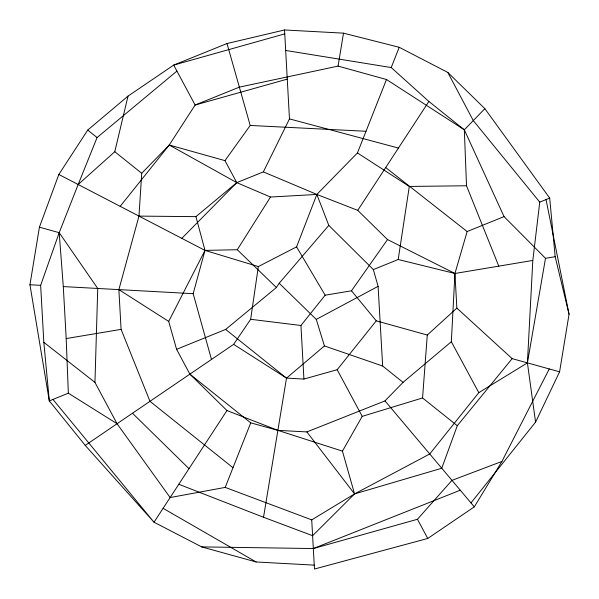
<?xml version="1.0" encoding="UTF-8"?>
<svg xmlns="http://www.w3.org/2000/svg" width="599" height="599" viewBox="0 0 599 599"><rect width="100%" height="100%" fill="white"/><g stroke="black" fill="none" stroke-linecap="round" stroke-linejoin="round"><path stroke-width="0.9" d="M285.678 50.458L391.214 67.552L428.877 101.456L464.315 129.803L504.051 216.598L545.502 258.319L527.412 362.882L478.811 392.652L429.745 453.982L354.556 493.913L311.727 519.872L225.202 487.406L170.123 497.544L117.067 423.733L94.949 382.402L97.742 288.463L59.196 232.674L39.414 227.178L58.837 174.474L87.724 130.08L128.021 96.102L173.703 65.089L227.014 43.532L284.54 29.965L343.504 33.155L399.219 47.291L447.82 72.449L484.853 108.666L549.687 198.097L555.176 256.694L569.05 314.243L559.586 371.822L535.573 422.145L470.979 502.898M478.811 392.652L451.339 341.722L454.933 273.481L467.145 231.551L504.051 216.598M447.82 72.449L473.277 120.579L539.751 202.125L532.811 260.438L527.412 362.882L535.573 422.145M232.989 467.722L149.982 401.315L121.088 329.368L118.872 289.617L138.975 216.104L141.716 173.276L169.255 145.018L195.132 105.02L239.36 87.14L338.061 66.107L386.482 79.51L464.315 129.803L466.516 185.765L498.787 266.136M178.794 484.284L263.523 517.259L312.611 535.701L354.556 493.913L441.762 468.246L457.284 425.724L422.565 397.953L427.282 335.036L456.865 308.111L454.933 273.481L387.516 239.563L357.738 210.346L316.856 194.435L263.358 171.891L236.785 182.635L195.933 216.643L138.975 216.104M39.414 227.178L29.95 284.757L49.313 400.903L85.23 445.409L233.64 344.35L250.652 319.297L258.341 266.57L296.58 246.87L316.856 194.435L357.446 152.94L386.482 79.51M120.189 206.348L169.255 145.018L236.785 182.635L270.486 197.041L316.856 194.435L328.799 225.396L373.349 269.572L398.193 259.502L409.304 186.446L357.446 152.94M263.523 517.259L286.509 378.119L324.426 345.945L382.656 366.019L403.067 382.357L451.339 341.722M338.061 66.107L343.504 33.155M117.067 423.733L68.338 393.191L49.313 400.903L43.824 342.306L40.65 285.341L59.196 232.674L78.162 184.514L114.776 151.719L128.021 96.102M211.484 359.437L193.17 293.682L205 250.404L195.933 216.643M225.202 487.406L250.734 422.842L189.876 374.15L176.585 349.322L168.693 321.401L118.872 289.617M391.214 67.552L399.219 47.291M78.162 184.514L97.075 137.56L176.915 71.079M263.358 171.891L289.474 118.887L284.54 29.965M168.693 321.401L205 250.404L237.279 249.723L276.409 287.505L225.651 329.428L176.585 349.322M311.727 519.872L314.46 569.035L427.746 538.464L474.311 506.851L501.925 461.44L549.253 368.954M250.734 422.842L277.876 430.359L306.853 431.924L354.556 493.913L342.441 451.137L362.215 416.365L422.565 397.953M237.279 249.723L270.486 197.041M276.409 287.505L279.186 283.245L328.799 225.396M342.441 451.137L277.876 430.359L226.961 410.54L154.01 522.223L201.683 546.894L256.132 561.974L314.243 565.127M357.738 210.346L428.877 101.456M233.64 344.35L286.509 378.119L303.918 379.062L300.945 325.482L325.16 295.202L351.486 290.8L387.516 239.563M181.804 238.357L236.785 182.635L224.977 160.637L250.21 125.453L227.014 43.532M303.918 379.062L337.177 369.71L376.269 320.847L427.282 335.036M457.284 425.724L512.145 358.636L559.586 371.822M201.683 546.894L313.322 548.542L417.443 519.273L451.975 480.361L501.925 461.44M464.315 129.803L484.853 108.666M306.853 431.924L384.992 400.903L403.067 382.357M279.186 283.245L316.272 319.394L378.089 286.344L373.349 269.572M539.751 202.125L549.687 198.097M313.322 548.542L460.272 490.199M284.757 33.873L173.703 65.089L195.132 105.02L287.273 79.128M68.338 393.191L66.19 338.562L121.088 329.368M532.811 260.438L454.933 273.481L398.193 259.502M545.502 258.319L555.176 256.694M409.304 186.446L466.516 185.765M250.21 125.453L366.011 131.278M29.95 284.757L40.65 285.341M59.196 232.674L63.292 286.577L193.17 293.682M250.652 319.297L300.945 325.482M289.474 118.887L398.432 148.058M169.255 145.018L224.977 160.637M258.341 266.57L205 250.404L58.837 174.474M163.093 508.319L256.132 561.974M43.824 342.306L94.949 382.402M385.689 167.555L467.145 231.551M87.724 130.08L97.075 137.56M114.776 151.719L141.716 173.276M225.651 329.428L286.509 378.119M456.865 308.111L512.145 358.636M189.876 374.15L226.961 410.54M132.484 413.235L188.992 468.665M85.23 445.409L154.01 522.223L52.952 399.428M384.992 400.903L474.311 506.851M351.486 290.8L376.269 320.847M296.58 246.87L325.16 295.202M337.177 369.71L362.215 416.365M417.443 519.273L427.746 538.464M316.272 319.394L324.426 345.945M546.048 199.572L569.05 314.243M378.089 286.344L382.656 366.019M63.292 286.577L66.19 338.562"/></g></svg>
